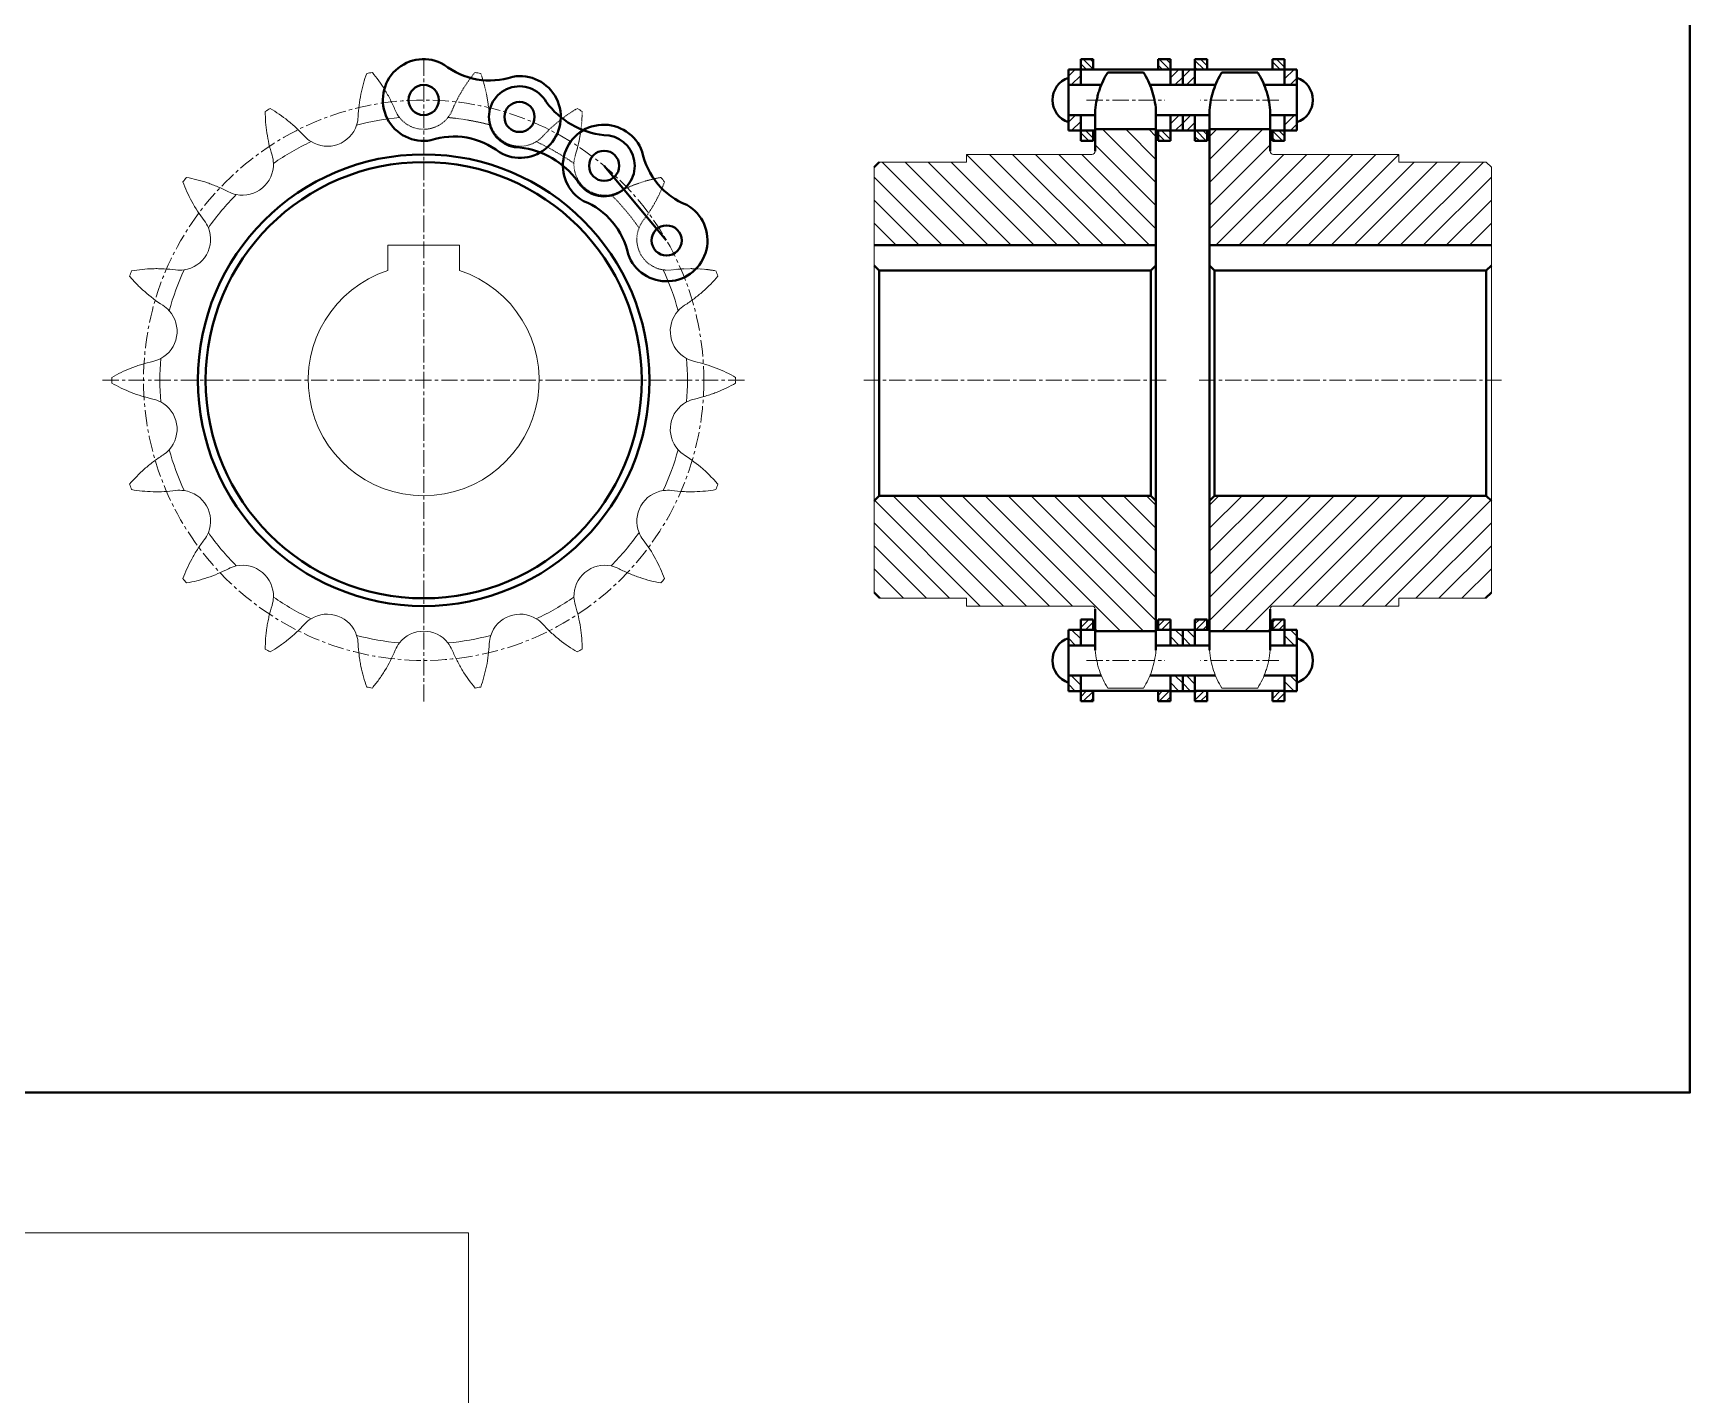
# Model space of a CAD drawing. Header units: millimetres. Extents: x -11382 to 23553, y -372 to 10786.
# Drawn here: x 880 to 1202.9, y 4575.3 to 4840.6 of the extents above; entities that cross this region are included whole.
import ezdxf

# ---------------------------------------------------------------- set-up
doc = ezdxf.new("R2010")
doc.units = ezdxf.units.MM
doc.header["$LTSCALE"] = 0.2
for name, pattern in [('CENTER', [50.8, 31.75, -6.35, 6.35, -6.35]), ('HIDDEN', [9.525, 6.35, -3.175]), ('HIDDEN2', [0.1875, 0.125, -0.0625])]:
    doc.linetypes.add(name, pattern=pattern)
doc.layers.get('0').update_dxf_attribs({"color": 170, "linetype": 'HIDDEN2', "plot": 0})
for name, color, linetype, lineweight in [('đướng nét đứt', 4, 'HIDDEN', 20), ('đường bao thấy', 7, 'Continuous', 40), ('đường kích thước', 90, 'Continuous', 15), ('đường mặt cắt', 160, 'Continuous', 15), ('đường nét tâm', 137, 'CENTER', 15)]:
    doc.layers.add(name, color=color, linetype=linetype, lineweight=lineweight)
pattern_1 = [(45, (-1758.7182, -1680.0567), (-2.245064, 2.245064), [])]
pattern_2 = [(45, (-2195.5928, -1642.1546), (-1.122532, 1.122532), [])]
pattern_3 = [(135, (-2195.5928, -1642.1546), (-0.67351921, -0.67351921), [])]
pattern_4 = [(135, (3966.861, -1680.0567), (2.245064, 2.245064), [])]
pattern_5 = [(225, (-2195.5928, 11188.1027), (-0.67351921, 0.67351921), [])]
pattern_6 = [(315, (-2195.5928, 11188.1027), (-1.122532, -1.122532), [])]

msp = doc.modelspace()

# ---------------------------------------------------------------- hatches: boundary and pattern name
at = {"layer": 'đường mặt cắt', "ltscale": 0.5}
h = msp.add_hatch(dxfattribs=at)
h.set_pattern_fill('ANSI31', color=256, scale=0.3, angle=90, style=0)
h.set_pattern_definition(pattern_3)
h.paths.add_polyline_path([(1084.201, 4835.539), (1084.201, 4833.529), (1086.591, 4833.529), (1086.591, 4835.539)])
h = msp.add_hatch(dxfattribs=at)
h.set_pattern_fill('ANSI31', color=256, scale=0.3, angle=90, style=0)
h.set_pattern_definition(pattern_3)
h.paths.add_polyline_path([(1099.291, 4835.539), (1099.291, 4833.529), (1101.681, 4833.529), (1101.681, 4835.539)])
h = msp.add_hatch(dxfattribs=at)
h.set_pattern_fill('ANSI31', color=256, scale=0.3, angle=90, style=0)
h.set_pattern_definition(pattern_3)
h.paths.add_polyline_path([(1108.851, 4833.529), (1108.851, 4835.539), (1106.461, 4835.539), (1106.461, 4833.529)])
h = msp.add_hatch(dxfattribs=at)
h.set_pattern_fill('ANSI31', color=256, scale=0.3, angle=90, style=0)
h.set_pattern_definition(pattern_3)
h.paths.add_polyline_path([(1121.541, 4835.539), (1121.541, 4833.529), (1123.931, 4833.529), (1123.931, 4835.539)])
h = msp.add_hatch(dxfattribs=at)
h.set_pattern_fill('ANSI31', color=256, scale=0.5, style=0)
h.set_pattern_definition(pattern_2)
h.paths.add_polyline_path([(1081.811, 4833.539), (1081.811, 4831.916, -0.0002764), (1081.816, 4831.917, 0.0002764), (1081.811, 4831.916), (1081.811, 4830.514), (1084.201, 4830.514), (1084.201, 4833.539)])
h = msp.add_hatch(dxfattribs=at)
h.set_pattern_fill('ANSI31', color=256, scale=0.5, style=0)
h.set_pattern_definition(pattern_2)
h.paths.add_polyline_path([(1101.681, 4830.514), (1104.071, 4830.514), (1104.071, 4833.539), (1101.681, 4833.539)])
h = msp.add_hatch(dxfattribs=at)
h.set_pattern_fill('ANSI31', color=256, scale=0.5, style=0)
h.set_pattern_definition(pattern_2)
h.paths.add_polyline_path([(1104.071, 4830.514), (1106.461, 4830.514), (1106.461, 4833.539), (1104.071, 4833.539)])
h = msp.add_hatch(dxfattribs=at)
h.set_pattern_fill('ANSI31', color=256, scale=0.5, style=0)
h.set_pattern_definition(pattern_2)
h.paths.add_polyline_path([(1123.931, 4833.539), (1123.931, 4830.514), (1126.321, 4830.514), (1126.321, 4833.539)])
h = msp.add_hatch(dxfattribs=at)
h.set_pattern_fill('ANSI31', color=256, scale=0.5, style=0)
h.set_pattern_definition(pattern_2)
h.paths.add_polyline_path([(1081.811, 4821.609), (1084.201, 4821.609), (1084.201, 4824.634), (1081.811, 4824.634)])
h = msp.add_hatch(dxfattribs=at)
h.set_pattern_fill('ANSI31', color=256, scale=0.5, style=0)
h.set_pattern_definition(pattern_2)
h.paths.add_polyline_path([(1101.681, 4824.634), (1101.681, 4821.609), (1104.071, 4821.609), (1104.071, 4824.634)])
h = msp.add_hatch(dxfattribs=at)
h.set_pattern_fill('ANSI31', color=256, scale=0.5, style=0)
h.set_pattern_definition(pattern_2)
h.paths.add_polyline_path([(1104.071, 4821.609), (1106.461, 4821.609), (1106.461, 4824.634), (1104.071, 4824.634)])
h = msp.add_hatch(dxfattribs=at)
h.set_pattern_fill('ANSI31', color=256, scale=0.5, style=0)
h.set_pattern_definition(pattern_2)
h.paths.add_polyline_path([(1123.931, 4821.609), (1126.321, 4821.609), (1126.321, 4823.233, -0.0002764), (1126.317, 4823.231, 0.0002764), (1126.321, 4823.233), (1126.321, 4824.634), (1123.931, 4824.634)])
h = msp.add_hatch(dxfattribs=at)
h.set_pattern_fill('ANSI31', color=256, style=0)
h.set_pattern_definition(pattern_4)
h.paths.add_polyline_path([(1086.376, 4816.974, 0.3501556), (1087.035, 4817.574), (1087.035, 4821.871), (1098.858, 4821.871), (1098.858, 4799.274), (1043.916, 4799.274), (1043.916, 4814.474), (1044.916, 4815.474), (1061.916, 4815.474), (1061.916, 4816.974)])
h = msp.add_hatch(dxfattribs=at)
h.set_pattern_fill('ANSI31', color=256, scale=0.3, angle=90, style=0)
h.set_pattern_definition(pattern_3)
h.paths.add_polyline_path([(1084.201, 4821.619), (1084.201, 4819.609), (1086.591, 4819.609), (1086.591, 4821.619)])
h = msp.add_hatch(dxfattribs=at)
h.set_pattern_fill('ANSI31', color=256, scale=0.3, angle=90, style=0)
h.set_pattern_definition(pattern_3)
h.paths.add_polyline_path([(1099.291, 4819.609), (1101.681, 4819.609), (1101.681, 4821.619), (1099.291, 4821.619)])
h = msp.add_hatch(dxfattribs=at)
h.set_pattern_fill('ANSI31', color=256, scale=0.3, angle=90, style=0)
h.set_pattern_definition(pattern_3)
h.paths.add_polyline_path([(1106.461, 4821.619), (1106.461, 4819.609), (1108.851, 4819.609), (1108.851, 4821.619)])
h = msp.add_hatch(dxfattribs=at)
h.set_pattern_fill('ANSI31', color=256, style=0)
h.set_pattern_definition(pattern_1)
h.paths.add_polyline_path([(1121.86, 4816.974, -0.4813107), (1121.108, 4817.799), (1121.108, 4821.871), (1109.285, 4821.871), (1109.285, 4799.274), (1164.227, 4799.274), (1164.227, 4814.474), (1163.227, 4815.474), (1146.227, 4815.474), (1146.227, 4816.974)])
h = msp.add_hatch(dxfattribs=at)
h.set_pattern_fill('ANSI31', color=256, scale=0.3, angle=90, style=0)
h.set_pattern_definition(pattern_3)
h.paths.add_polyline_path([(1121.541, 4821.619), (1121.541, 4819.609), (1123.931, 4819.609), (1123.931, 4821.619)])
h = msp.add_hatch(dxfattribs=at)
h.set_pattern_fill('ANSI31', color=256, style=0)
h.set_pattern_definition(pattern_4)
h.paths.add_polyline_path([(1097.858, 4750.474), (1098.858, 4749.474), (1098.858, 4724.077), (1087.035, 4724.077), (1087.035, 4728.374, 0.3501556), (1086.376, 4728.974), (1061.916, 4728.974), (1061.916, 4730.474), (1044.916, 4730.474), (1043.916, 4731.474), (1043.916, 4749.474), (1044.916, 4750.474)])
h = msp.add_hatch(dxfattribs=at)
h.set_pattern_fill('ANSI31', color=256, style=0)
h.set_pattern_definition(pattern_1)
h.paths.add_polyline_path([(1110.285, 4750.474), (1109.285, 4749.474), (1109.285, 4724.077), (1121.108, 4724.077), (1121.108, 4728.149, -0.4813107), (1121.86, 4728.974), (1146.227, 4728.974), (1146.227, 4730.474), (1163.227, 4730.474), (1164.227, 4731.474), (1164.227, 4749.474), (1163.227, 4750.474)])
h = msp.add_hatch(dxfattribs=at)
h.set_pattern_fill('ANSI31', color=256, scale=0.5, style=0)
h.set_pattern_definition(pattern_6)
h.paths.add_polyline_path([(1081.811, 4721.314), (1084.201, 4721.314), (1084.201, 4724.339), (1081.811, 4724.339)])
h = msp.add_hatch(dxfattribs=at)
h.set_pattern_fill('ANSI31', color=256, scale=0.3, angle=90, style=0)
h.set_pattern_definition(pattern_5)
h.paths.add_polyline_path([(1086.591, 4724.329), (1086.591, 4726.339), (1084.201, 4726.339), (1084.201, 4724.329)])
h = msp.add_hatch(dxfattribs=at)
h.set_pattern_fill('ANSI31', color=256, scale=0.3, angle=90, style=0)
h.set_pattern_definition(pattern_5)
h.paths.add_polyline_path([(1099.291, 4726.339), (1101.681, 4726.339), (1101.681, 4724.329), (1099.291, 4724.329)])
h = msp.add_hatch(dxfattribs=at)
h.set_pattern_fill('ANSI31', color=256, scale=0.5, style=0)
h.set_pattern_definition(pattern_6)
h.paths.add_polyline_path([(1104.071, 4721.314), (1104.071, 4724.339), (1101.681, 4724.339), (1101.681, 4721.314)])
h = msp.add_hatch(dxfattribs=at)
h.set_pattern_fill('ANSI31', color=256, scale=0.5, style=0)
h.set_pattern_definition(pattern_6)
h.paths.add_polyline_path([(1104.071, 4721.314), (1106.461, 4721.314), (1106.461, 4724.339), (1104.071, 4724.339)])
h = msp.add_hatch(dxfattribs=at)
h.set_pattern_fill('ANSI31', color=256, scale=0.3, angle=90, style=0)
h.set_pattern_definition(pattern_5)
h.paths.add_polyline_path([(1106.461, 4724.329), (1106.461, 4726.339), (1108.851, 4726.339), (1108.851, 4724.329)])
h = msp.add_hatch(dxfattribs=at)
h.set_pattern_fill('ANSI31', color=256, scale=0.3, angle=90, style=0)
h.set_pattern_definition(pattern_5)
h.paths.add_polyline_path([(1123.931, 4724.329), (1123.931, 4726.339), (1121.541, 4726.339), (1121.541, 4724.329)])
h = msp.add_hatch(dxfattribs=at)
h.set_pattern_fill('ANSI31', color=256, scale=0.5, style=0)
h.set_pattern_definition(pattern_6)
h.paths.add_polyline_path([(1123.931, 4724.339), (1126.321, 4724.339), (1126.321, 4722.716, 0.0002764), (1126.317, 4722.717, -0.0002764), (1126.321, 4722.716), (1126.321, 4721.314), (1123.931, 4721.314)])
h = msp.add_hatch(dxfattribs=at)
h.set_pattern_fill('ANSI31', color=256, scale=0.5, style=0)
h.set_pattern_definition(pattern_6)
h.paths.add_polyline_path([(1081.811, 4712.409), (1081.811, 4714.033, 0.0002764), (1081.816, 4714.031, -0.0002764), (1081.811, 4714.033), (1081.811, 4715.434), (1084.201, 4715.434), (1084.201, 4712.409)])
h = msp.add_hatch(dxfattribs=at)
h.set_pattern_fill('ANSI31', color=256, scale=0.5, style=0)
h.set_pattern_definition(pattern_6)
h.paths.add_polyline_path([(1101.681, 4712.409), (1104.071, 4712.409), (1104.071, 4715.434), (1101.681, 4715.434)])
h = msp.add_hatch(dxfattribs=at)
h.set_pattern_fill('ANSI31', color=256, scale=0.5, style=0)
h.set_pattern_definition(pattern_6)
h.paths.add_polyline_path([(1104.071, 4712.409), (1106.461, 4712.409), (1106.461, 4715.434), (1104.071, 4715.434)])
h = msp.add_hatch(dxfattribs=at)
h.set_pattern_fill('ANSI31', color=256, scale=0.5, style=0)
h.set_pattern_definition(pattern_6)
h.paths.add_polyline_path([(1126.321, 4712.409), (1126.321, 4715.434), (1123.931, 4715.434), (1123.931, 4712.409)])
h = msp.add_hatch(dxfattribs=at)
h.set_pattern_fill('ANSI31', color=256, scale=0.3, angle=90, style=0)
h.set_pattern_definition(pattern_5)
h.paths.add_polyline_path([(1086.591, 4710.409), (1086.591, 4712.419), (1084.201, 4712.419), (1084.201, 4710.409)])
h = msp.add_hatch(dxfattribs=at)
h.set_pattern_fill('ANSI31', color=256, scale=0.3, angle=90, style=0)
h.set_pattern_definition(pattern_5)
h.paths.add_polyline_path([(1099.291, 4710.409), (1099.291, 4712.419), (1101.681, 4712.419), (1101.681, 4710.409)])
h = msp.add_hatch(dxfattribs=at)
h.set_pattern_fill('ANSI31', color=256, scale=0.3, angle=90, style=0)
h.set_pattern_definition(pattern_5)
h.paths.add_polyline_path([(1106.461, 4712.419), (1106.461, 4710.409), (1108.851, 4710.409), (1108.851, 4712.419)])
h = msp.add_hatch(dxfattribs=at)
h.set_pattern_fill('ANSI31', color=256, scale=0.3, angle=90, style=0)
h.set_pattern_definition(pattern_5)
h.paths.add_polyline_path([(1123.931, 4710.409), (1123.931, 4712.419), (1121.541, 4712.419), (1121.541, 4710.409)])

# ---------------------------------------------------------------- linework, layer by layer
at = {"color": 7, "linetype": 'Continuous', "lineweight": 15}
for p, q in [((1043.916, 4814.474), (1043.916, 4731.474)), ((1044.916, 4815.474), (1061.916, 4815.474)), ((1086.376, 4816.974), (1061.916, 4816.974)), ((1061.916, 4816.974), (1061.916, 4815.474)), ((1121.767, 4816.974), (1146.227, 4816.974)), ((1146.227, 4816.974), (1146.227, 4815.474)), ((1163.227, 4815.474), (1146.227, 4815.474)), ((1163.227, 4815.474), (1164.227, 4814.474)), ((1164.227, 4814.474), (1164.227, 4731.474)), ((963.14, 4799.274), (949.14, 4799.274)), ((949.14, 4799.274), (949.14, 4794.357)), ((963.14, 4794.357), (963.14, 4799.274)), ((1044.916, 4730.474), (1043.916, 4731.474)), ((1061.916, 4730.474), (1044.916, 4730.474)), ((1061.916, 4730.474), (1061.916, 4728.974)), ((1146.227, 4730.474), (1163.227, 4730.474)), ((1146.227, 4730.474), (1146.227, 4728.974)), ((1163.227, 4730.474), (1164.227, 4731.474)), ((1086.376, 4728.974), (1061.916, 4728.974)), ((1121.767, 4728.974), (1146.227, 4728.974)), ((1096.44, 4713), (1089.453, 4713)), ((1111.703, 4713), (1118.69, 4713))]:
    msp.add_line(p, q, dxfattribs=at)
for centre, radius, start, end in [((956.14, 4772.974), 60.804, 99.47468, 100.52532), ((956.14, 4772.974), 60.804, 79.47468, 80.52532), ((956.14, 4772.974), 60.804, 119.47468, 120.52532), ((956.14, 4772.974), 51.411, 95.2757, 104.7243), ((956.14, 4772.974), 60.804, 59.47468, 60.52532), ((937.359, 4824.574), 6.015, 238.19121, 341.80879), ((956.14, 4772.974), 51.411, 115.2757, 124.7243), ((920.843, 4815.039), 6.015, 258.19121, 1.80879), ((1086.33, 4817.687), 0.714, 273.7422, 350.93416), ((1121.813, 4817.687), 0.714, 189.06584, 266.2578), ((956.14, 4772.974), 60.804, 139.47468, 140.52532), ((956.14, 4772.974), 60.804, 39.47468, 40.52532), ((956.14, 4772.974), 51.411, 135.2757, 144.7243), ((908.585, 4800.43), 6.015, 278.19121, 21.80879), ((956.14, 4772.974), 60.804, 159.47468, 160.52532), ((956.14, 4772.974), 51.411, 155.2757, 164.7243), ((956.14, 4772.974), 22.5, 108.1262, 71.8738), ((956.14, 4772.974), 51.411, 15.2757, 24.7243), ((956.14, 4772.974), 60.804, 19.47468, 20.52532), ((902.062, 4782.509), 6.015, 298.19121, 41.80879), ((1010.217, 4782.509), 6.015, 138.19121, 241.80879), ((956.14, 4772.974), 51.411, 175.2757, 184.7243), ((956.14, 4772.974), 51.411, 355.2757, 4.7243), ((956.14, 4772.974), 60.804, 179.47468, 180.52532), ((956.14, 4772.974), 60.804, 359.47468, 0.52532), ((902.062, 4763.439), 6.015, 318.19121, 61.80879), ((1010.217, 4763.439), 6.015, 118.19121, 221.80879), ((956.14, 4772.974), 51.411, 195.2757, 204.7243), ((956.14, 4772.974), 51.411, 335.2757, 344.7243), ((956.14, 4772.974), 60.804, 199.47468, 200.52532), ((908.585, 4745.518), 6.015, 338.19121, 81.80879), ((1003.695, 4745.518), 6.015, 98.19121, 201.80879), ((956.14, 4772.974), 60.804, 339.47468, 340.52532), ((956.14, 4772.974), 51.411, 215.2757, 224.7243), ((956.14, 4772.974), 51.411, 315.2757, 324.7243), ((920.843, 4730.909), 6.015, 358.19121, 101.80879), ((991.436, 4730.909), 6.015, 78.19121, 181.80879), ((956.14, 4772.974), 60.804, 219.47468, 220.52532), ((956.14, 4772.974), 60.804, 319.47468, 320.52532), ((956.14, 4772.974), 51.411, 235.2757, 244.7243), ((956.14, 4772.974), 51.411, 295.2757, 304.7243), ((937.359, 4721.374), 6.015, 18.19121, 121.80879), ((974.921, 4721.374), 6.015, 58.19121, 161.80879), ((1086.33, 4728.262), 0.714, 9.06584, 86.2578), ((1121.813, 4728.262), 0.714, 93.7422, 170.93416), ((956.14, 4718.062), 6.015, 38.19121, 141.80879), ((956.14, 4772.974), 51.411, 255.2757, 264.7243), ((956.14, 4772.974), 51.411, 275.2757, 284.7243), ((956.14, 4772.974), 60.804, 239.47468, 240.52532), ((956.14, 4772.974), 60.804, 299.47468, 300.52532), ((956.14, 4772.974), 60.804, 259.47468, 260.52532), ((956.14, 4772.974), 60.804, 279.47468, 280.52532)]:
    msp.add_arc(centre, radius, start, end, dxfattribs=at)
for points, knots in [([(943.368, 4824.312), (943.434, 4825.823), (943.617, 4827.281), (944.042, 4829.399), (944.21, 4830.096), (944.59, 4831.455), (944.802, 4832.115), (945.033, 4832.755)], [0, 0, 0, 0, 0.5, 0.5, 0.75, 0.75, 1, 1, 1, 1]), ([(946.131, 4832.948), (947.001, 4831.904), (947.818, 4830.774), (948.756, 4829.238), (948.94, 4828.924), (949.298, 4828.284), (949.473, 4827.957), (949.98, 4826.962), (950.294, 4826.282), (950.583, 4825.584)], [0, 0, 0, 0, 0.5, 0.5, 0.625, 0.625, 0.75, 0.75, 1, 1, 1, 1]), ([(926.579, 4816.848), (926.124, 4818.29), (925.798, 4819.723), (925.473, 4821.859), (925.392, 4822.571), (925.285, 4823.978), (925.259, 4824.67), (925.257, 4825.351)], [0, 0, 0, 0, 0.5, 0.5, 0.75, 0.75, 1, 1, 1, 1]), ([(926.222, 4825.908), (927.397, 4825.225), (928.552, 4824.442), (929.958, 4823.319), (930.238, 4823.087), (930.793, 4822.609), (931.07, 4822.361), (931.886, 4821.6), (932.414, 4821.068), (932.924, 4820.511)], [0, 0, 0, 0, 0.5, 0.5, 0.625, 0.625, 0.75, 0.75, 1, 1, 1, 1]), ([(913.356, 4804.091), (912.435, 4805.292), (911.638, 4806.526), (910.603, 4808.422), (910.284, 4809.063), (909.702, 4810.349), (909.44, 4810.991), (909.205, 4811.629)], [0, 0, 0, 0, 0.5, 0.5, 0.75, 0.75, 1, 1, 1, 1]), ([(909.922, 4812.483), (911.26, 4812.243), (912.612, 4811.902), (914.318, 4811.328), (914.66, 4811.206), (915.346, 4810.946), (915.69, 4810.808), (916.718, 4810.372), (917.396, 4810.053), (918.066, 4809.704)], [0, 0, 0, 0, 0.5, 0.5, 0.625, 0.625, 0.75, 0.75, 1, 1, 1, 1]), ([(905.294, 4787.582), (904.018, 4788.395), (902.847, 4789.282), (901.225, 4790.709), (900.706, 4791.203), (899.719, 4792.213), (899.254, 4792.726), (898.815, 4793.245)], [0, 0, 0, 0, 0.5, 0.5, 0.75, 0.75, 1, 1, 1, 1]), ([(899.196, 4794.293), (900.535, 4794.525), (901.923, 4794.667), (903.722, 4794.712), (904.086, 4794.714), (904.819, 4794.704), (905.19, 4794.692), (906.305, 4794.634), (907.051, 4794.565), (907.8, 4794.467)], [0, 0, 0, 0, 0.5, 0.5, 0.625, 0.625, 0.75, 0.75, 1, 1, 1, 1]), ([(1013.465, 4793.245), (1012.588, 4792.207), (1011.616, 4791.206), (1010.266, 4790.015), (1009.99, 4789.78), (1009.422, 4789.317), (1009.13, 4789.087), (1008.238, 4788.415), (1007.623, 4787.988), (1006.986, 4787.582)], [0, 0, 0, 0, 0.5, 0.5, 0.625, 0.625, 0.75, 0.75, 1, 1, 1, 1]), ([(895.339, 4773.532), (896.518, 4774.207), (897.773, 4774.816), (899.449, 4775.473), (899.789, 4775.599), (900.482, 4775.841), (900.834, 4775.956), (901.902, 4776.283), (902.626, 4776.474), (903.364, 4776.637)], [0, 0, 0, 0, 0.5, 0.5, 0.625, 0.625, 0.75, 0.75, 1, 1, 1, 1]), ([(1008.916, 4776.637), (1010.393, 4776.31), (1011.797, 4775.877), (1013.809, 4775.09), (1014.465, 4774.804), (1015.738, 4774.193), (1016.351, 4773.87), (1016.941, 4773.532)], [0, 0, 0, 0, 0.5, 0.5, 0.75, 0.75, 1, 1, 1, 1]), ([(903.364, 4769.311), (901.887, 4769.638), (900.483, 4770.071), (898.471, 4770.858), (897.814, 4771.144), (896.542, 4771.755), (895.929, 4772.078), (895.339, 4772.417)], [0, 0, 0, 0, 0.5, 0.5, 0.75, 0.75, 1, 1, 1, 1]), ([(1016.941, 4772.417), (1015.762, 4771.741), (1014.506, 4771.132), (1012.831, 4770.475), (1012.49, 4770.349), (1011.798, 4770.108), (1011.445, 4769.992), (1010.378, 4769.665), (1009.653, 4769.474), (1008.916, 4769.311)], [0, 0, 0, 0, 0.5, 0.5, 0.625, 0.625, 0.75, 0.75, 1, 1, 1, 1]), ([(898.815, 4752.703), (899.692, 4753.741), (900.663, 4754.742), (902.013, 4755.933), (902.29, 4756.168), (902.858, 4756.632), (903.15, 4756.861), (904.041, 4757.533), (904.657, 4757.96), (905.294, 4758.366)], [0, 0, 0, 0, 0.5, 0.5, 0.625, 0.625, 0.75, 0.75, 1, 1, 1, 1]), ([(1006.986, 4758.366), (1008.262, 4757.553), (1009.433, 4756.666), (1011.054, 4755.239), (1011.574, 4754.745), (1012.561, 4753.735), (1013.026, 4753.222), (1013.465, 4752.703)], [0, 0, 0, 0, 0.5, 0.5, 0.75, 0.75, 1, 1, 1, 1]), ([(907.8, 4751.481), (906.3, 4751.284), (904.832, 4751.211), (902.673, 4751.262), (901.958, 4751.306), (900.553, 4751.445), (899.867, 4751.539), (899.196, 4751.655)], [0, 0, 0, 0, 0.5, 0.5, 0.75, 0.75, 1, 1, 1, 1]), ([(1013.083, 4751.655), (1011.744, 4751.423), (1010.356, 4751.281), (1008.557, 4751.237), (1008.194, 4751.234), (1007.461, 4751.244), (1007.09, 4751.256), (1005.975, 4751.315), (1005.229, 4751.383), (1004.48, 4751.481)], [0, 0, 0, 0, 0.5, 0.5, 0.625, 0.625, 0.75, 0.75, 1, 1, 1, 1]), ([(909.205, 4734.319), (909.674, 4735.595), (910.245, 4736.868), (911.106, 4738.448), (911.286, 4738.764), (911.661, 4739.394), (911.857, 4739.709), (912.465, 4740.645), (912.897, 4741.257), (913.356, 4741.857)], [0, 0, 0, 0, 0.5, 0.5, 0.625, 0.625, 0.75, 0.75, 1, 1, 1, 1]), ([(998.923, 4741.857), (999.844, 4740.656), (1000.641, 4739.422), (1001.677, 4737.526), (1001.996, 4736.885), (1002.578, 4735.599), (1002.84, 4734.957), (1003.074, 4734.319)], [0, 0, 0, 0, 0.5, 0.5, 0.75, 0.75, 1, 1, 1, 1]), ([(918.066, 4736.244), (916.724, 4735.546), (915.37, 4734.975), (913.323, 4734.284), (912.636, 4734.081), (911.268, 4733.731), (910.591, 4733.585), (909.922, 4733.465)], [0, 0, 0, 0, 0.5, 0.5, 0.75, 0.75, 1, 1, 1, 1]), ([(1002.358, 4733.465), (1001.02, 4733.705), (999.667, 4734.046), (997.961, 4734.62), (997.619, 4734.742), (996.934, 4735.002), (996.589, 4735.14), (995.562, 4735.576), (994.884, 4735.895), (994.214, 4736.244)], [0, 0, 0, 0, 0.5, 0.5, 0.625, 0.625, 0.75, 0.75, 1, 1, 1, 1]), ([(925.257, 4720.598), (925.261, 4721.957), (925.362, 4723.348), (925.63, 4725.128), (925.691, 4725.486), (925.828, 4726.206), (925.905, 4726.569), (926.156, 4727.657), (926.352, 4728.38), (926.579, 4729.101)], [0, 0, 0, 0, 0.5, 0.5, 0.625, 0.625, 0.75, 0.75, 1, 1, 1, 1]), ([(985.7, 4729.101), (986.155, 4727.658), (986.482, 4726.225), (986.807, 4724.09), (986.887, 4723.378), (986.994, 4721.97), (987.021, 4721.278), (987.023, 4720.598)], [0, 0, 0, 0, 0.5, 0.5, 0.75, 0.75, 1, 1, 1, 1]), ([(932.924, 4725.437), (931.902, 4724.322), (930.825, 4723.322), (929.138, 4721.973), (928.562, 4721.548), (927.396, 4720.751), (926.81, 4720.382), (926.222, 4720.04)], [0, 0, 0, 0, 0.5, 0.5, 0.75, 0.75, 1, 1, 1, 1]), ([(986.058, 4720.04), (984.883, 4720.723), (983.728, 4721.506), (982.321, 4722.629), (982.042, 4722.861), (981.486, 4723.339), (981.21, 4723.587), (980.393, 4724.348), (979.866, 4724.88), (979.355, 4725.437)], [0, 0, 0, 0, 0.5, 0.5, 0.625, 0.625, 0.75, 0.75, 1, 1, 1, 1]), ([(945.033, 4713.194), (944.572, 4714.472), (944.191, 4715.814), (943.835, 4717.578), (943.77, 4717.936), (943.652, 4718.659), (943.599, 4719.027), (943.463, 4720.135), (943.401, 4720.881), (943.368, 4721.636)], [0, 0, 0, 0, 0.5, 0.5, 0.625, 0.625, 0.75, 0.75, 1, 1, 1, 1]), ([(968.912, 4721.636), (968.846, 4720.125), (968.663, 4718.667), (968.238, 4716.549), (968.07, 4715.852), (967.689, 4714.493), (967.477, 4713.834), (967.247, 4713.194)], [0, 0, 0, 0, 0.5, 0.5, 0.75, 0.75, 1, 1, 1, 1]), ([(950.583, 4720.364), (950.004, 4718.966), (949.334, 4717.659), (948.21, 4715.814), (947.814, 4715.217), (946.991, 4714.07), (946.566, 4713.522), (946.131, 4713)], [0, 0, 0, 0, 0.5, 0.5, 0.75, 0.75, 1, 1, 1, 1]), ([(966.149, 4713), (965.279, 4714.044), (964.461, 4715.175), (963.523, 4716.711), (963.34, 4717.024), (962.982, 4717.664), (962.807, 4717.991), (962.3, 4718.986), (961.986, 4719.666), (961.697, 4720.364)], [0, 0, 0, 0, 0.5, 0.5, 0.625, 0.625, 0.75, 0.75, 1, 1, 1, 1]), ([(1089.453, 4713), (1088.788, 4714.044), (1088.248, 4715.175), (1087.735, 4716.711), (1087.641, 4717.024), (1087.469, 4717.664), (1087.392, 4717.991), (1087.189, 4718.986), (1087.092, 4719.666), (1087.035, 4720.364)], [0, 0, 0, 0, 0.5, 0.5, 0.625, 0.625, 0.75, 0.75, 1, 1, 1, 1]), ([(1098.858, 4720.364), (1098.744, 4718.966), (1098.471, 4717.659), (1097.859, 4715.814), (1097.619, 4715.217), (1097.075, 4714.07), (1096.772, 4713.522), (1096.44, 4713)], [0, 0, 0, 0, 0.5, 0.5, 0.75, 0.75, 1, 1, 1, 1]), ([(1109.285, 4720.364), (1109.399, 4718.966), (1109.671, 4717.659), (1110.284, 4715.814), (1110.524, 4715.217), (1111.068, 4714.07), (1111.371, 4713.522), (1111.703, 4713)], [0, 0, 0, 0, 0.5, 0.5, 0.75, 0.75, 1, 1, 1, 1]), ([(1118.69, 4713), (1119.355, 4714.044), (1119.895, 4715.175), (1120.408, 4716.711), (1120.502, 4717.024), (1120.674, 4717.664), (1120.751, 4717.991), (1120.954, 4718.986), (1121.051, 4719.666), (1121.108, 4720.364)], [0, 0, 0, 0, 0.5, 0.5, 0.625, 0.625, 0.75, 0.75, 1, 1, 1, 1])]:
    msp.add_open_spline(points, degree=3, knots=knots, dxfattribs=at)
for points in [[(943.073, 4822.697), (943.245, 4823.219), (943.344, 4823.757), (943.368, 4824.312)], [(950.583, 4825.584), (950.795, 4825.072), (951.072, 4824.6), (951.413, 4824.167)], [(932.924, 4820.511), (933.299, 4820.102), (933.72, 4819.753), (934.189, 4819.463)], [(926.855, 4815.229), (926.837, 4815.778), (926.746, 4816.318), (926.579, 4816.848)], [(918.066, 4809.704), (918.557, 4809.448), (919.073, 4809.264), (919.612, 4809.152)], [(914.169, 4802.664), (913.965, 4803.175), (913.694, 4803.651), (913.356, 4804.091)], [(907.8, 4794.467), (908.349, 4794.395), (908.896, 4794.398), (909.442, 4794.477)], [(906.545, 4786.519), (906.179, 4786.929), (905.762, 4787.284), (905.294, 4787.582)], [(1006.986, 4787.582), (1006.519, 4787.284), (1006.102, 4786.93), (1005.734, 4786.519)], [(903.364, 4776.637), (903.905, 4776.757), (904.418, 4776.948), (904.904, 4777.208)], [(1007.376, 4777.208), (1007.861, 4776.949), (1008.374, 4776.758), (1008.916, 4776.637)], [(904.904, 4768.74), (904.419, 4769), (903.906, 4769.191), (903.364, 4769.311)], [(1008.916, 4769.311), (1008.375, 4769.191), (1007.862, 4769), (1007.376, 4768.74)], [(905.294, 4758.366), (905.761, 4758.664), (906.178, 4759.018), (906.545, 4759.429)], [(1005.734, 4759.429), (1006.101, 4759.019), (1006.518, 4758.664), (1006.986, 4758.366)], [(909.442, 4751.471), (908.897, 4751.55), (908.35, 4751.554), (907.8, 4751.481)], [(1004.48, 4751.481), (1003.931, 4751.554), (1003.383, 4751.55), (1002.838, 4751.471)], [(913.356, 4741.857), (913.694, 4742.296), (913.964, 4742.772), (914.169, 4743.284)], [(998.111, 4743.284), (998.315, 4742.773), (998.585, 4742.297), (998.923, 4741.857)], [(919.612, 4736.796), (919.074, 4736.684), (918.558, 4736.5), (918.066, 4736.244)], [(994.214, 4736.244), (993.722, 4736.5), (993.207, 4736.684), (992.667, 4736.796)], [(926.579, 4729.101), (926.746, 4729.629), (926.837, 4730.169), (926.855, 4730.719)], [(985.425, 4730.719), (985.442, 4730.17), (985.533, 4729.63), (985.7, 4729.101)], [(934.189, 4726.485), (933.721, 4726.195), (933.299, 4725.846), (932.924, 4725.437)], [(979.355, 4725.437), (978.981, 4725.846), (978.559, 4726.195), (978.091, 4726.485)], [(943.368, 4721.636), (943.344, 4722.19), (943.245, 4722.728), (943.073, 4723.251)], [(951.413, 4721.781), (951.073, 4721.349), (950.796, 4720.877), (950.583, 4720.364)], [(961.697, 4720.364), (961.485, 4720.876), (961.208, 4721.348), (960.867, 4721.781)], [(969.207, 4723.251), (969.035, 4722.729), (968.936, 4722.191), (968.912, 4721.636)]]:
    msp.add_open_spline(points, degree=3, dxfattribs=at)
at = {"layer": 'đướng nét đứt', "linetype": 'HIDDEN2', "lineweight": 15}
for centre, radius, start, end in [((956.14, 4827.886), 6.015, 218.19121, 321.80879), ((956.14, 4772.974), 51.411, 75.2757, 84.7243), ((974.921, 4824.574), 6.015, 198.19121, 301.80879), ((956.14, 4772.974), 51.411, 55.2757, 64.7243), ((991.436, 4815.039), 6.015, 178.19121, 281.80879), ((956.14, 4772.974), 51.411, 35.2757, 44.7243), ((1003.695, 4800.43), 6.015, 158.19121, 261.80879)]:
    msp.add_arc(centre, radius, start, end, dxfattribs=at)
for points, knots in [([(961.697, 4825.584), (962.276, 4826.982), (962.946, 4828.289), (964.07, 4830.134), (964.466, 4830.731), (965.289, 4831.879), (965.713, 4832.426), (966.149, 4832.948)], [0, 0, 0, 0, 0.5, 0.5, 0.75, 0.75, 1, 1, 1, 1]), ([(967.247, 4832.755), (967.707, 4831.476), (968.089, 4830.134), (968.445, 4828.37), (968.51, 4828.013), (968.628, 4827.289), (968.68, 4826.921), (968.816, 4825.813), (968.879, 4825.067), (968.912, 4824.312)], [0, 0, 0, 0, 0.5, 0.5, 0.625, 0.625, 0.75, 0.75, 1, 1, 1, 1]), ([(979.355, 4820.511), (980.377, 4821.626), (981.454, 4822.626), (983.142, 4823.975), (983.718, 4824.4), (984.884, 4825.197), (985.47, 4825.566), (986.058, 4825.908)], [0, 0, 0, 0, 0.5, 0.5, 0.75, 0.75, 1, 1, 1, 1]), ([(987.023, 4825.351), (987.019, 4823.992), (986.918, 4822.6), (986.649, 4820.82), (986.588, 4820.462), (986.451, 4819.742), (986.375, 4819.379), (986.124, 4818.291), (985.928, 4817.568), (985.7, 4816.848)], [0, 0, 0, 0, 0.5, 0.5, 0.625, 0.625, 0.75, 0.75, 1, 1, 1, 1]), ([(994.214, 4809.704), (995.556, 4810.403), (996.91, 4810.973), (998.956, 4811.664), (999.644, 4811.867), (1001.011, 4812.217), (1001.688, 4812.363), (1002.358, 4812.483)], [0, 0, 0, 0, 0.5, 0.5, 0.75, 0.75, 1, 1, 1, 1]), ([(1003.074, 4811.629), (1002.606, 4810.354), (1002.035, 4809.08), (1001.174, 4807.5), (1000.994, 4807.184), (1000.619, 4806.555), (1000.423, 4806.239), (999.815, 4805.303), (999.383, 4804.691), (998.923, 4804.091)], [0, 0, 0, 0, 0.5, 0.5, 0.625, 0.625, 0.75, 0.75, 1, 1, 1, 1]), ([(1004.48, 4794.467), (1005.98, 4794.664), (1007.447, 4794.737), (1009.607, 4794.686), (1010.322, 4794.642), (1011.727, 4794.503), (1012.413, 4794.409), (1013.083, 4794.293)], [0, 0, 0, 0, 0.5, 0.5, 0.75, 0.75, 1, 1, 1, 1])]:
    msp.add_open_spline(points, degree=3, knots=knots, dxfattribs=at)
for points in [[(960.867, 4824.167), (961.207, 4824.599), (961.484, 4825.071), (961.697, 4825.584)], [(968.912, 4824.312), (968.936, 4823.758), (969.035, 4823.22), (969.207, 4822.697)], [(978.091, 4819.463), (978.558, 4819.753), (978.98, 4820.102), (979.355, 4820.511)], [(985.7, 4816.848), (985.534, 4816.319), (985.442, 4815.779), (985.425, 4815.229)], [(992.667, 4809.152), (993.206, 4809.264), (993.721, 4809.448), (994.214, 4809.704)], [(998.923, 4804.091), (998.586, 4803.652), (998.315, 4803.176), (998.111, 4802.664)], [(1002.838, 4794.477), (1003.382, 4794.398), (1003.93, 4794.394), (1004.48, 4794.467)]]:
    msp.add_open_spline(points, degree=3, dxfattribs=at)
at = {"layer": 'đường bao thấy', "ltscale": 0.5}
for p, q in [((1084.201, 4835.539), (1084.201, 4830.514)), ((1084.201, 4835.539), (1084.201, 4830.514)), ((1084.201, 4835.539), (1086.591, 4835.539)), ((1086.591, 4835.539), (1086.591, 4833.529)), ((1099.291, 4835.539), (1099.291, 4833.529)), ((1101.681, 4835.539), (1099.291, 4835.539)), ((1101.681, 4835.539), (1101.681, 4830.514)), ((1101.681, 4835.539), (1101.681, 4830.514)), ((1106.461, 4835.539), (1106.461, 4830.514)), ((1106.461, 4835.539), (1106.461, 4830.514)), ((1106.461, 4835.539), (1108.851, 4835.539)), ((1108.851, 4835.539), (1108.851, 4833.529)), ((1121.541, 4835.539), (1121.541, 4833.529)), ((1121.541, 4835.539), (1123.931, 4835.539)), ((1123.931, 4835.539), (1123.931, 4830.514)), ((1081.811, 4833.539), (1084.201, 4833.539)), ((1081.811, 4833.539), (1081.811, 4821.609)), ((1081.811, 4830.514), (1088.196, 4830.514)), ((1084.201, 4833.529), (1101.681, 4833.529)), ((1096.44, 4832.948), (1089.453, 4832.948)), ((1097.696, 4830.514), (1110.447, 4830.514)), ((1104.071, 4833.539), (1101.681, 4833.539)), ((1104.071, 4833.539), (1104.071, 4830.514)), ((1104.071, 4833.539), (1106.461, 4833.539)), ((1123.941, 4833.529), (1106.461, 4833.529)), ((1111.703, 4832.948), (1118.69, 4832.948)), ((1119.947, 4830.514), (1126.321, 4830.514)), ((1123.931, 4833.539), (1126.321, 4833.539)), ((1126.321, 4833.539), (1126.321, 4821.609)), ((1081.811, 4824.634), (1087.035, 4824.634)), ((1084.201, 4824.634), (1084.201, 4819.609)), ((1084.201, 4824.634), (1084.201, 4819.609)), ((1087.035, 4825.584), (1087.035, 4817.574)), ((1098.858, 4825.584), (1098.858, 4720.364)), ((1098.858, 4824.634), (1109.285, 4824.634)), ((1101.681, 4824.634), (1101.681, 4819.609)), ((1101.681, 4824.634), (1101.681, 4819.609)), ((1104.071, 4824.634), (1104.071, 4821.609)), ((1106.461, 4824.634), (1106.461, 4819.609)), ((1106.461, 4824.634), (1106.461, 4819.609)), ((1109.285, 4825.584), (1109.285, 4720.364)), ((1121.108, 4825.584), (1121.108, 4817.574)), ((1121.108, 4824.634), (1126.321, 4824.634)), ((1123.931, 4824.634), (1123.931, 4819.609)), ((1081.811, 4821.609), (1084.201, 4821.609)), ((1084.201, 4821.619), (1087.035, 4821.619)), ((1086.591, 4821.619), (1086.591, 4819.609)), ((1098.858, 4821.871), (1087.035, 4821.871)), ((1098.858, 4821.619), (1101.681, 4821.619)), ((1099.291, 4821.619), (1099.291, 4819.609)), ((1104.071, 4821.609), (1101.681, 4821.609)), ((1104.071, 4821.609), (1106.461, 4821.609)), ((1109.285, 4821.619), (1106.461, 4821.619)), ((1108.851, 4821.619), (1108.851, 4819.609)), ((1109.285, 4821.871), (1121.108, 4821.871)), ((1123.941, 4821.619), (1121.108, 4821.619)), ((1121.541, 4821.619), (1121.541, 4819.609)), ((1123.931, 4821.609), (1126.321, 4821.609)), ((1084.201, 4819.609), (1086.591, 4819.609)), ((1101.681, 4819.609), (1099.291, 4819.609)), ((1106.461, 4819.609), (1108.851, 4819.609)), ((1121.541, 4819.609), (1123.931, 4819.609)), ((991.312, 4814.756), (1003.425, 4800.274)), ((1044.916, 4815.474), (1043.916, 4814.474)), ((1098.858, 4799.274), (1043.916, 4799.274)), ((1109.285, 4799.274), (1164.227, 4799.274)), ((1043.916, 4795.357), (1044.916, 4794.357)), ((1098.858, 4795.357), (1097.858, 4794.357)), ((1109.285, 4795.357), (1110.285, 4794.357)), ((1164.227, 4795.357), (1163.227, 4794.357)), ((1097.858, 4794.357), (1044.916, 4794.357)), ((1044.916, 4794.357), (1044.916, 4750.474)), ((1097.858, 4794.357), (1097.858, 4750.474)), ((1110.285, 4794.357), (1163.227, 4794.357)), ((1110.285, 4794.357), (1110.285, 4750.474)), ((1163.227, 4794.357), (1163.227, 4750.474)), ((1044.916, 4750.474), (1043.916, 4749.474)), ((1097.858, 4750.474), (1044.916, 4750.474)), ((1097.858, 4750.474), (1098.858, 4749.474)), ((1110.285, 4750.474), (1109.285, 4749.474)), ((1110.285, 4750.474), (1163.227, 4750.474)), ((1163.227, 4750.474), (1164.227, 4749.474)), ((1087.035, 4728.374), (1087.035, 4720.364)), ((1087.035, 4720.364), (1087.035, 4728.374)), ((1121.108, 4728.374), (1121.108, 4720.364)), ((1081.811, 4724.339), (1084.201, 4724.339)), ((1081.811, 4712.409), (1081.811, 4724.339)), ((1084.201, 4721.314), (1084.201, 4726.339)), ((1084.201, 4726.339), (1086.591, 4726.339)), ((1084.201, 4721.314), (1084.201, 4726.339)), ((1084.201, 4724.329), (1087.035, 4724.329)), ((1086.591, 4724.329), (1086.591, 4726.339)), ((1098.858, 4724.077), (1087.035, 4724.077)), ((1098.858, 4724.329), (1101.681, 4724.329)), ((1101.681, 4726.339), (1099.291, 4726.339)), ((1099.291, 4726.339), (1099.291, 4724.329)), ((1101.681, 4721.314), (1101.681, 4726.339)), ((1101.681, 4721.314), (1101.681, 4726.339)), ((1104.071, 4724.339), (1101.681, 4724.339)), ((1104.071, 4721.314), (1104.071, 4724.339)), ((1104.071, 4724.339), (1106.461, 4724.339)), ((1106.461, 4721.314), (1106.461, 4726.339)), ((1106.461, 4726.339), (1108.851, 4726.339)), ((1106.461, 4721.314), (1106.461, 4726.339)), ((1109.285, 4724.329), (1106.461, 4724.329)), ((1108.851, 4724.329), (1108.851, 4726.339)), ((1109.285, 4724.077), (1121.108, 4724.077)), ((1123.941, 4724.329), (1121.108, 4724.329)), ((1121.541, 4726.339), (1123.931, 4726.339)), ((1121.541, 4724.329), (1121.541, 4726.339)), ((1123.931, 4721.314), (1123.931, 4726.339)), ((1123.931, 4724.339), (1126.321, 4724.339)), ((1126.321, 4712.409), (1126.321, 4724.339)), ((1081.811, 4721.314), (1087.035, 4721.314)), ((1098.858, 4721.314), (1109.285, 4721.314)), ((1121.108, 4721.314), (1126.321, 4721.314)), ((1081.811, 4715.434), (1088.196, 4715.434)), ((1084.201, 4710.409), (1084.201, 4715.434)), ((1084.201, 4710.409), (1084.201, 4715.434)), ((1097.696, 4715.434), (1110.447, 4715.434)), ((1101.681, 4710.409), (1101.681, 4715.434)), ((1101.681, 4710.409), (1101.681, 4715.434)), ((1104.071, 4712.409), (1104.071, 4715.434)), ((1106.461, 4710.409), (1106.461, 4715.434)), ((1106.461, 4710.409), (1106.461, 4715.434)), ((1119.947, 4715.434), (1126.321, 4715.434)), ((1123.931, 4710.409), (1123.931, 4715.434)), ((1081.811, 4712.409), (1084.201, 4712.409)), ((1084.201, 4712.419), (1101.681, 4712.419)), ((1086.591, 4710.409), (1086.591, 4712.419)), ((1099.291, 4712.419), (1099.291, 4710.409)), ((1104.071, 4712.409), (1101.681, 4712.409)), ((1104.071, 4712.409), (1106.461, 4712.409)), ((1123.941, 4712.419), (1106.461, 4712.419)), ((1108.851, 4710.409), (1108.851, 4712.419)), ((1121.541, 4710.409), (1121.541, 4712.419)), ((1123.931, 4712.409), (1126.321, 4712.409)), ((1084.201, 4710.409), (1086.591, 4710.409)), ((1101.681, 4710.409), (1099.291, 4710.409)), ((1106.461, 4710.409), (1108.851, 4710.409)), ((1121.541, 4710.409), (1123.931, 4710.409))]:
    msp.add_line(p, q, dxfattribs=at)
msp.add_lwpolyline([(557.126, 5078.271), (1202.916, 5078.271), (1202.916, 4634.16), (557.126, 4634.16)], close=True, dxfattribs=at)
for centre, radius in [((956.14, 4827.574), 2.94), ((974.814, 4824.281), 2.94), ((974.814, 4824.281), 2.94), ((991.312, 4814.756), 2.94), ((956.14, 4772.974), 44), ((956.14, 4772.974), 42.5), ((1003.481, 4800.207), 2.94)]:
    msp.add_circle(centre, radius, dxfattribs=at)
for centre, radius, start, end in [((956.14, 4827.574), 7.965, 59.77838, 280.22162), ((968.993, 4845.616), 14.239, 231.60298, 288.39702), ((974.9, 4824.266), 7.965, 239.77838, 100.22162), ((1083.272, 4827.574), 4.581, 108.53078, 251.46922), ((1124.861, 4827.574), 4.581, 288.53078, 71.46922), ((974.814, 4824.281), 5.965, 29.28937, 270.71063), ((993.063, 4836.839), 16.221, 216.46015, 263.53985), ((991.236, 4814.8), 7.965, 19.77838, 240.22162), ((962.047, 4806.224), 14.239, 51.60298, 108.39702), ((973.063, 4802.198), 16.221, 36.46015, 83.53985), ((991.312, 4814.756), 5.965, 209.28937, 90.71063), ((1012.679, 4820.359), 14.239, 191.60298, 248.39702), ((982.038, 4794.648), 14.239, 11.60298, 68.39702), ((1003.481, 4800.207), 7.965, 199.77838, 60.22162), ((1083.272, 4718.374), 4.581, 108.53078, 251.46922), ((1124.861, 4718.374), 4.581, 288.53078, 71.46922)]:
    msp.add_arc(centre, radius, start, end, dxfattribs=at)
for points, knots in [([(1089.453, 4832.948), (1088.788, 4831.904), (1088.248, 4830.774), (1087.735, 4829.238), (1087.641, 4828.924), (1087.469, 4828.284), (1087.392, 4827.957), (1087.189, 4826.962), (1087.092, 4826.282), (1087.035, 4825.584)], [0, 0, 0, 0, 0.5, 0.5, 0.625, 0.625, 0.75, 0.75, 1, 1, 1, 1]), ([(1098.858, 4825.584), (1098.744, 4826.982), (1098.471, 4828.289), (1097.859, 4830.134), (1097.619, 4830.731), (1097.075, 4831.879), (1096.772, 4832.426), (1096.44, 4832.948)], [0, 0, 0, 0, 0.5, 0.5, 0.75, 0.75, 1, 1, 1, 1]), ([(1109.285, 4825.584), (1109.399, 4826.982), (1109.671, 4828.289), (1110.284, 4830.134), (1110.524, 4830.731), (1111.068, 4831.879), (1111.371, 4832.426), (1111.703, 4832.948)], [0, 0, 0, 0, 0.5, 0.5, 0.75, 0.75, 1, 1, 1, 1]), ([(1118.69, 4832.948), (1119.355, 4831.904), (1119.895, 4830.774), (1120.408, 4829.238), (1120.502, 4828.924), (1120.674, 4828.284), (1120.751, 4827.957), (1120.954, 4826.962), (1121.051, 4826.282), (1121.108, 4825.584)], [0, 0, 0, 0, 0.5, 0.5, 0.625, 0.625, 0.75, 0.75, 1, 1, 1, 1])]:
    msp.add_open_spline(points, degree=3, knots=knots, dxfattribs=at)
at = {"layer": 'đường kích thước', "ltscale": 0.5}
msp.add_lwpolyline([(557.126, 4606.847), (964.899, 4606.847), (964.899, 4299.639), (557.126, 4299.639)], close=True, dxfattribs=at)
at = {"layer": 'đường nét tâm', "ltscale": 0.5}
for p, q in [((956.14, 4835.574), (956.14, 4710.374)), ((956.14, 4710.374), (956.14, 4835.574)), ((1085.314, 4827.574), (1100.579, 4827.574)), ((1122.829, 4827.574), (1107.564, 4827.574)), ((893.54, 4772.974), (1018.74, 4772.974)), ((1100.858, 4772.974), (1041.916, 4772.974)), ((1107.285, 4772.974), (1166.227, 4772.974)), ((1085.314, 4718.374), (1100.579, 4718.374)), ((1085.314, 4718.374), (1100.579, 4718.374)), ((1122.829, 4718.374), (1107.564, 4718.374))]:
    msp.add_line(p, q, dxfattribs=at)
msp.add_circle((956.14, 4772.974), 54.6, dxfattribs=at)

doc.saveas('drawing.dxf')
